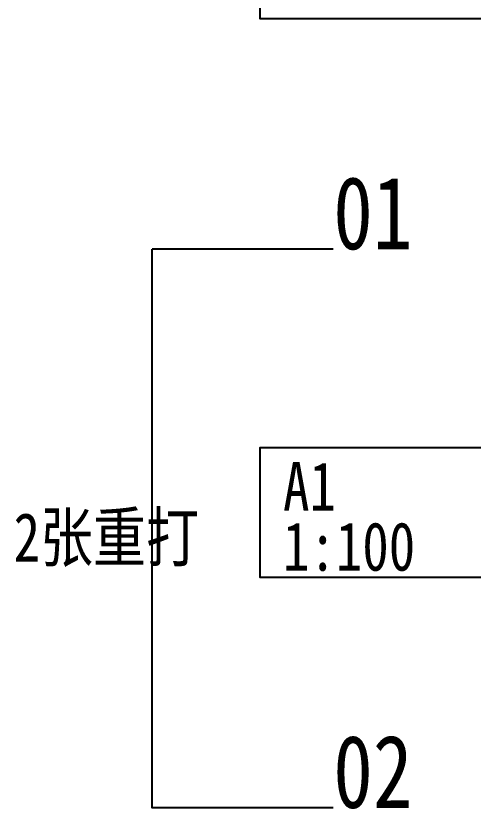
# Model space of a CAD drawing. Extents: x 609585 to 758557, y 501145 to 763045.
# Drawn here: x 609585 to 672967, y 528464 to 638368 of the extents above; entities that cross this region are included whole.
import ezdxf

# ---------------------------------------------------------------- set-up
doc = ezdxf.new("R2010")
doc.units = 0
doc.header["$LTSCALE"] = 1000
doc.header["$MEASUREMENT"] = 0
for name, color, linetype in [('text', 7, 'Continuous'), ('图框', 140, 'Continuous'), ('看线', 251, 'Continuous')]:
    doc.layers.add(name, color=color, linetype=linetype)
doc.styles.add('黑体', font='')
doc.styles.get('黑体').set_extended_font_data('SimHei')

msp = doc.modelspace()

# ---------------------------------------------------------------- linework, layer by layer
at = {"layer": '图框', "color": 2}
for points in [[(674457, 637945), (643457, 637945), (643457, 655945), (674457, 655945)], [(674457, 560545), (643457, 560545), (643457, 578545), (674457, 578545)]]:
    msp.add_lwpolyline(points, close=True, dxfattribs=at)
at = {"layer": '看线', "color": 7}
for points in [[(653574, 606029), (628489, 606029)], [(653574, 528629), (628489, 528629), (628489, 606029)]]:
    msp.add_lwpolyline(points, dxfattribs=at)

# ---------------------------------------------------------------- texts
at = {"layer": 'text', "color": 1, "style": '黑体', "width": 0.8}
for s, p in [('01', (653574, 606029)), ('02', (653574, 528629))]:
    msp.add_text(s, height=10094.2, dxfattribs=at).set_placement(p)
at = {"layer": '图框', "color": 2, "style": '黑体', "width": 0.8}
for s, p in [('A1', (646620, 569827)), ('1:100', (646620, 561501))]:
    msp.add_text(s, height=6729.5, dxfattribs=at).set_placement(p)
at = {"layer": '看线', "color": 7, "style": '黑体', "width": 0.8}
msp.add_text('2张重打', height=6729.5, dxfattribs=at).set_placement((609277, 562772))

doc.saveas('drawing.dxf')
